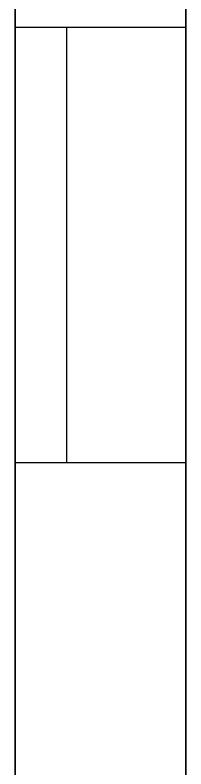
# Model space of a CAD drawing. Extents: x -15.3 to 44, y -4.2 to 20.6.
# Drawn here: x 26.017 to 26.217, y 10.165 to 11.049 of the extents above; entities that cross this region are included whole.
import ezdxf
from ezdxf.enums import TextEntityAlignment as Align

# ---------------------------------------------------------------- set-up
doc = ezdxf.new("R2010")
doc.units = 0
doc.header["$MEASUREMENT"] = 0
doc.layers.add('rexp_Raum_Besch', color=7, linetype='Continuous')
doc.layers.add('rexp_Raumelemente', color=7, linetype='Continuous')

# ---------------------------------------------------------------- blocks, each defined once
blk = doc.blocks.new('rexp_room_100')
at = {"layer": 'rexp_Raumelemente', "color": 251, "true_color": 0x646464}
for p, q in [((40.994, 7.86505, 3.03), (40.994, 22.711, 3.03)), ((40.994, 7.86505), (40.994, 22.711)), ((40.994, 22.711, 3.03), (40.994, 7.86505, 3.03)), ((41.194, 8.065), (41.194, 22.511)), ((41.194, 22.511, 2.83), (41.194, 8.065, 2.83)), ((41.194, 22.511), (41.194, 8.065)), ((41.194, 8.065, 2.83), (41.194, 22.511, 2.83))]:
    blk.add_line(p, q, dxfattribs=at)
at = {"layer": 'rexp_Raum_Besch', "flags": 10}
for tag, rotation, p in [('L_257_9_0', 0.00001, (45.5615, 22.811)), ('L_257_8_0', 270, (50.2285, 21.94024)), ('L_257_7_0', 0.00005, (51.011, 21.67)), ('L_257_6_0', 89.95897, (52.391, 17.17678)), ('L_257_10_0', 90, (40.894, 15.288)), ('L_257_5_0', 359.97334, (51.01286, 12.6845)), ('L_257_4_0', 270, (50.2375, 10.52394)), ('L_257_3_0', 359.98689, (45.56543, 7.764))]:
    blk.add_attdef(tag, text='', height=0.1, rotation=rotation, dxfattribs=at).set_placement(p, align=Align.MIDDLE_CENTER)
at = {"layer": 'rexp_Raum_Besch', "flags": 8}
blk.add_attdef('Label', (-0.3, -0.3), '', height=0.1, dxfattribs=at)
blk = doc.blocks.new('rexp_wall_elem_100')
at = {"layer": 'rexp_Raumelemente', "color": 4, "true_color": 0x19ffff}
for p, q in [((40.994, 14.405, 0.2), (40.994, 14.915, 0.2)), ((40.994, 14.915, 2.8), (40.994, 14.405, 2.8)), ((40.994, 14.915, 0.2), (40.994, 14.915, 2.8)), ((40.994, 14.915, 2.8), (41.194, 14.915, 2.8)), ((40.994, 14.915, 0.2), (41.194, 14.915, 0.2)), ((41.054, 14.915, 0.2), (41.054, 14.405, 0.2)), ((41.054, 14.915, 2.8), (41.054, 14.915, 0.2)), ((41.194, 14.915, 0.2), (41.194, 14.405, 0.2)), ((41.194, 14.915, 2.8), (41.194, 14.915, 0.2)), ((41.194, 14.405, 2.8), (41.194, 14.915, 2.8)), ((41.194, 14.915, 2.8), (41.194, 14.915, 2.8)), ((41.194, 14.915, 0.2), (41.194, 14.915, 0.2)), ((40.994, 14.405, 2.8), (40.994, 14.405, 0.2)), ((40.994, 14.405, 2.8), (41.194, 14.405, 2.8)), ((40.994, 14.405, 0.2), (41.194, 14.405, 0.2)), ((41.054, 14.405, 2.8), (41.054, 14.405, 0.2)), ((41.194, 14.405, 0.2), (41.194, 14.405, 2.8)), ((41.194, 14.405, 2.8), (41.194, 14.405, 2.8)), ((41.194, 14.405, 0.2), (41.194, 14.405, 0.2))]:
    blk.add_line(p, q, dxfattribs=at)
at = {"layer": 'rexp_Raum_Besch', "flags": 10}
for tag, rotation, p in [('L_258_12_44', 90, (40.894, 22.16, 0.2)), ('L_259_1_52', 0.00008, (50.83, 21.67)), ('L_258_11_44', 90, (40.894, 20.91, 0.2)), ('L_258_10_44', 90, (40.894, 19.66, 0.2)), ('L_258_9_44', 90, (40.894, 18.41, 0.2)), ('L_258_8_44', 90, (40.894, 17.16, 0.2)), ('L_258_7_44', 90, (40.894, 15.91, 0.2)), ('L_258_6_44', 90, (40.894, 14.66, 0.2)), ('L_258_5_44', 90, (40.894, 13.41, 0.2)), ('L_258_4_44', 90, (40.894, 12.16, 0.2)), ('L_258_3_44', 90, (40.894, 10.91, 0.2)), ('L_258_2_44', 90, (40.894, 9.66, 0.2)), ('L_258_1_44', 90, (40.894, 8.41, 0.2))]:
    blk.add_attdef(tag, text='', height=0.1, rotation=rotation, dxfattribs=at).set_placement(p, align=Align.MIDDLE_CENTER)
blk.add_attdef('L_258_1_58', text='', height=0.1, dxfattribs=at).set_placement((51.789, 21.67), align=Align.MIDDLE_CENTER)

msp = doc.modelspace()

# ---------------------------------------------------------------- block references
at = {"layer": 'rexp_Raumelemente'}
for name in ['rexp_room_100', 'rexp_wall_elem_100']:
    msp.add_blockref(name, (-14.977, -3.88068), dxfattribs=at)

doc.saveas('drawing.dxf')
